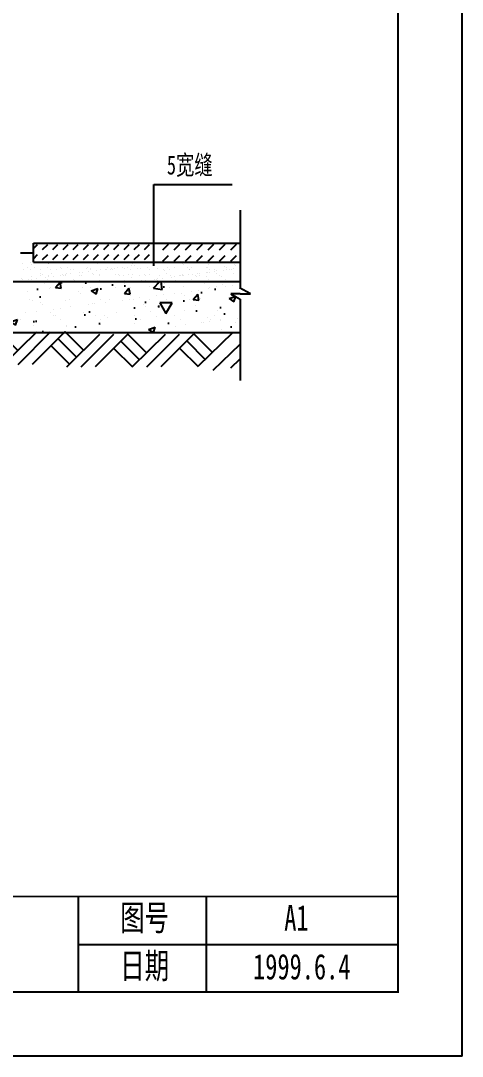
# Model space of a CAD drawing. Extents: x -5183 to -983, y 75 to 2992.
# Drawn here: x -1673 to -983, y 75 to 1694 of the extents above; entities that cross this region are included whole.
import ezdxf

# ---------------------------------------------------------------- set-up
doc = ezdxf.new("R2010")
doc.units = 0
doc.header["$MEASUREMENT"] = 0
for name, color, linetype in [('HATCH', 4, 'CONTINUOUS'), ('LEVEL', 2, 'CONTINUOUS'), ('STAIR', 140, 'CONTINUOUS'), ('TEXT', 41, 'CONTINUOUS'), ('TK', 1, 'CONTINUOUS')]:
    doc.layers.add(name, color=color, linetype=linetype)
doc.styles.get("Standard").update_dxf_attribs({"font": 'simsun.ttf'})
doc.styles.add('STYLE1', font='simsun.ttf', dxfattribs={"width": 0.7})

# ---------------------------------------------------------------- blocks, each defined once
blk = doc.blocks.new('DI')
at = {"layer": 'STAIR'}
for p, q in [((-51.9, -51), (0, 0)), ((-29.2, -51), (21.8, 0)), ((43.9, 0), (-7.2, -51)), ((73.4, -51), (124.4, 0)), ((146.5, 0), (95.4, -51)), ((32.8, -11.1), (61.4, -39.7)), ((72.5, -28.6), (43.9, 0)), ((50.6, -51), (102.6, 0)), ((136.2, -11.1), (164.8, -39.7)), ((175.8, -28.6), (147.2, 0)), ((21.8, -22.1), (50.4, -50.7)), ((125.2, -22.1), (153.8, -50.7))]:
    blk.add_line(p, q, dxfattribs=at)

msp = doc.modelspace()

# ---------------------------------------------------------------- hatches: boundary and pattern name
at = {"layer": 'HATCH'}
h = msp.add_hatch(dxfattribs=at)
h.set_pattern_fill('AR-CONC', color=4, scale=15, style=0)
h.set_pattern_definition([(50, (-2566.15, 1248.63), (107.589, -9.413), [11.25, -123.75]), (355, (-2566.15, 1248.63), (-20.813, 112.829), [9, -99]), (100.451, (-2557.18, 1247.85), (86.776, 103.416), [9.561, -105.171]), (46.184, (-2566.15, 1278.63), (160.086, -24.828), [16.875, -185.625]), (96.636, (-2552.8, 1276.56), (140.2, 146.118), [14.342, -157.757]), (351.184, (-2566.15, 1278.63), (140.2, 146.118), [13.5, -148.5]), (21, (-2551.15, 1271.13), (89.536, -60.393), [11.25, -123.75]), (326, (-2551.15, 1271.13), (36.497, 108.773), [9, -99]), (71.451, (-2543.68, 1266.1), (126.033, 48.38), [9.561, -105.171]), (37.5, (-2566.146, 1248.633), (1.824, 49.9341), [0, -97.8, 0, -100.5, 0, -99.375]), (7.5, (-2566.146, 1248.633), (39.4604, 59.1618), [0, -57.3, 0, -95.55, 0, -37.875]), (327.5, (-2599.596, 1248.633), (80.0734, -3.3832), [0, -37.5, 0, -117, 0, -155.25]), (317.5, (-2614.596, 1248.63), (87.478, 15.0157), [0, -48.75, 0, -77.7, 0, -110.25])])
h.paths.add_polyline_path([(-2829.9, 1286.3), (-1333.4, 1286.3), (-1333.4, 1206.7), (-2829.9, 1206.7)])
at = {"layer": 'STAIR'}
h = msp.add_hatch(dxfattribs=at)
h.set_pattern_fill('DASH', color=140, scale=90, angle=45, style=0)
h.paths.add_polyline_path([(-1464.8, 1316.4), (-1464.8, 1346.4), (-1653.2, 1346.4), (-1653.2, 1316.4)])
h = msp.add_hatch(dxfattribs=at)
h.set_pattern_fill('DASH', color=140, scale=100, angle=45, style=0)
h.set_pattern_definition([(45, (1731.157, 292.723), (2e-15, 17.67767), [12.5, -12.5])])
h.paths.add_polyline_path([(-1329.5, 1346.4), (-1459.5, 1346.4), (-1459.5, 1316.4), (-1329.5, 1316.4)])

# ---------------------------------------------------------------- linework, layer by layer
at = {"layer": 'HATCH', "color": 4}
for p, q in [((-1670.9, 1314.2), (-1670.9, 1314.2)), ((-1657.5, 1316), (-1657.5, 1316)), ((-1656.7, 1313.7), (-1656.7, 1313.7)), ((-1629.9, 1314.5), (-1629.9, 1314.5)), ((-1629.9, 1314.5), (-1629.9, 1314.5)), ((-1629.7, 1314.7), (-1629.7, 1314.7)), ((-1603.5, 1315), (-1603.5, 1315)), ((-1579.4, 1315.4), (-1579.4, 1315.4)), ((-1577.9, 1314.9), (-1577.9, 1314.9)), ((-1553.2, 1314.1), (-1553.2, 1314.1)), ((-1553.2, 1314.1), (-1553.2, 1314.1)), ((-1550.9, 1315.9), (-1550.9, 1315.9)), ((-1540.6, 1316.2), (-1540.6, 1316.2)), ((-1524.8, 1316.2), (-1524.8, 1316.2)), ((-1500.6, 1315.8), (-1500.6, 1315.8)), ((-1499.2, 1316.1), (-1499.2, 1316.1)), ((-1498.8, 1314.1), (-1498.8, 1314.1)), ((-1420, 1314.6), (-1420, 1314.6)), ((-1418.2, 1312.9), (-1418.2, 1312.9)), ((-1379.4, 1313.7), (-1379.4, 1313.7)), ((-1339.4, 1313.4), (-1339.4, 1313.4)), ((-1668.8, 1304.4), (-1668.8, 1304.4)), ((-1662.1, 1307.6), (-1662.1, 1307.6)), ((-1657.8, 1305), (-1657.8, 1305)), ((-1651.3, 1308.6), (-1651.3, 1308.6)), ((-1642.6, 1304.8), (-1642.6, 1304.8)), ((-1641.4, 1299.5), (-1641.4, 1299.5)), ((-1639.5, 1297.8), (-1639.5, 1297.8)), ((-1630.9, 1307.7), (-1630.9, 1307.7)), ((-1626.7, 1305), (-1626.7, 1305)), ((-1624.8, 1298.1), (-1624.8, 1298.1)), ((-1624.8, 1298.1), (-1624.8, 1298.1)), ((-1617, 1304.7), (-1617, 1304.7)), ((-1611.3, 1308.3), (-1611.3, 1308.3)), ((-1609.5, 1306.6), (-1609.5, 1306.6)), ((-1607.8, 1296.6), (-1607.8, 1296.6)), ((-1602.6, 1297.3), (-1602.6, 1297.3)), ((-1600.8, 1298.6), (-1600.8, 1298.6)), ((-1599.8, 1307.8), (-1599.8, 1307.8)), ((-1595.6, 1305.1), (-1595.6, 1305.1)), ((-1594.5, 1298.4), (-1594.5, 1298.4)), ((-1590, 1305.6), (-1590, 1305.6)), ((-1580.9, 1300.2), (-1580.9, 1300.2)), ((-1575.7, 1300.9), (-1575.7, 1300.9)), ((-1570.7, 1307.4), (-1570.7, 1307.4)), ((-1568.6, 1307.8), (-1568.6, 1307.8)), ((-1567.6, 1301.9), (-1567.6, 1301.9)), ((-1564.4, 1305.1), (-1564.4, 1305.1)), ((-1563.8, 1306), (-1563.8, 1306)), ((-1560.7, 1298.3), (-1560.7, 1298.3)), ((-1558.9, 1296.6), (-1558.9, 1296.6)), ((-1554, 1303.7), (-1554, 1303.7)), ((-1550.3, 1296.6), (-1550.3, 1296.6)), ((-1548.8, 1304.4), (-1548.8, 1304.4)), ((-1540.6, 1305.5), (-1540.6, 1305.5)), ((-1538.2, 1305.8), (-1538.2, 1305.8)), ((-1537.5, 1307.9), (-1537.5, 1307.9)), ((-1533.3, 1305.2), (-1533.3, 1305.2)), ((-1530.7, 1307), (-1530.7, 1307)), ((-1528.8, 1305.4), (-1528.8, 1305.4)), ((-1527.1, 1307.3), (-1527.1, 1307.3)), ((-1524.1, 1296.9), (-1524.1, 1296.9)), ((-1521.8, 1308), (-1521.8, 1308)), ((-1520.1, 1297.4), (-1520.1, 1297.4)), ((-1513.7, 1309), (-1513.7, 1309)), ((-1512, 1295.8), (-1512, 1295.8)), ((-1512, 1295.8), (-1512, 1295.8)), ((-1511.2, 1306.8), (-1511.2, 1306.8)), ((-1506.4, 1307.9), (-1506.4, 1307.9)), ((-1504.7, 1297), (-1504.7, 1297)), ((-1504.7, 1297), (-1504.7, 1297)), ((-1502.1, 1305.2), (-1502.1, 1305.2)), ((-1500.1, 1310.8), (-1500.1, 1310.8)), ((-1498.6, 1296.8), (-1498.6, 1296.8)), ((-1494.9, 1311.5), (-1494.9, 1311.5)), ((-1490.1, 1306.2), (-1490.1, 1306.2)), ((-1485.1, 1307.2), (-1485.1, 1307.2)), ((-1480.1, 1297), (-1480.1, 1297)), ((-1475.2, 1308), (-1475.2, 1308)), ((-1471.5, 1297.8), (-1471.5, 1297.8)), ((-1471, 1305.3), (-1471, 1305.3)), ((-1459.5, 1307), (-1459.5, 1307)), ((-1450.1, 1305.8), (-1450.1, 1305.8)), ((-1448.2, 1304.1), (-1448.2, 1304.1)), ((-1445.4, 1298.1), (-1445.4, 1298.1)), ((-1444.1, 1308), (-1444.1, 1308)), ((-1439.9, 1305.4), (-1439.9, 1305.4)), ((-1439.5, 1296.2), (-1439.5, 1296.2)), ((-1432.5, 1308), (-1432.5, 1308)), ((-1419.8, 1298), (-1419.8, 1298)), ((-1418.6, 1296), (-1418.6, 1296)), ((-1418.6, 1296), (-1418.6, 1296)), ((-1412.9, 1308.1), (-1412.9, 1308.1)), ((-1410.2, 1296.8), (-1410.2, 1296.8)), ((-1409.5, 1304.9), (-1409.5, 1304.9)), ((-1408.7, 1305.4), (-1408.7, 1305.4)), ((-1406.3, 1308.3), (-1406.3, 1308.3)), ((-1405, 1297.4), (-1405, 1297.4)), ((-1405, 1297.4), (-1405, 1297.4)), ((-1405, 1297.4), (-1405, 1297.4)), ((-1399.5, 1295.8), (-1399.5, 1295.8)), ((-1396.8, 1298.5), (-1396.8, 1298.5)), ((-1392.8, 1299), (-1392.8, 1299)), ((-1383.2, 1300.3), (-1383.2, 1300.3)), ((-1381.8, 1308.2), (-1381.8, 1308.2)), ((-1380.7, 1308.2), (-1380.7, 1308.2)), ((-1380.6, 1300.7), (-1380.6, 1300.7)), ((-1380.6, 1300.7), (-1380.6, 1300.7)), ((-1378, 1301), (-1378, 1301)), ((-1377.6, 1305.5), (-1377.6, 1305.5)), ((-1369.9, 1302.1), (-1369.9, 1302.1)), ((-1369.5, 1304.6), (-1369.5, 1304.6)), ((-1367.6, 1302.9), (-1367.6, 1302.9)), ((-1366.6, 1299.3), (-1366.6, 1299.3)), ((-1362.4, 1295.8), (-1362.4, 1295.8)), ((-1356.3, 1303.9), (-1356.3, 1303.9)), ((-1353.7, 1309.2), (-1353.7, 1309.2)), ((-1351.1, 1304.5), (-1351.1, 1304.5)), ((-1350.6, 1308.2), (-1350.6, 1308.2)), ((-1346.4, 1305.5), (-1346.4, 1305.5)), ((-1343, 1305.6), (-1343, 1305.6)), ((-1341, 1299.2), (-1341, 1299.2)), ((-1339.8, 1306), (-1339.8, 1306)), ((-1339.8, 1306), (-1339.8, 1306)), ((-1337.5, 1311.7), (-1337.5, 1311.7)), ((-1331.2, 1295.9), (-1331.2, 1295.9)), ((-1656.1, 1294.4), (-1656.1, 1294.4)), ((-1642.7, 1295.3), (-1642.7, 1295.3)), ((-1634.7, 1293.1), (-1634.7, 1293.1)), ((-1629.5, 1293.8), (-1629.5, 1293.8)), ((-1629.1, 1295.4), (-1629.1, 1295.4)), ((-1621.4, 1294.8), (-1621.4, 1294.8)), ((-1611.5, 1295.3), (-1611.5, 1295.3)), ((-1605.4, 1295.7), (-1605.4, 1295.7)), ((-1605.4, 1295.7), (-1605.4, 1295.7)), ((-1602.9, 1295.7), (-1602.9, 1295.7)), ((-1580.4, 1295.4), (-1580.4, 1295.4)), ((-1577.3, 1295.6), (-1577.3, 1295.6)), ((-1549.2, 1295.5), (-1549.2, 1295.5)), ((-1518.1, 1295.5), (-1518.1, 1295.5)), ((-1487, 1295.6), (-1487, 1295.6)), ((-1478.3, 1295.3), (-1478.3, 1295.3)), ((-1455.8, 1295.6), (-1455.8, 1295.6)), ((-1437.1, 1293.2), (-1437.1, 1293.2)), ((-1431.9, 1293.9), (-1431.9, 1293.9)), ((-1424.7, 1295.7), (-1424.7, 1295.7)), ((-1423.7, 1295), (-1423.7, 1295)), ((-1420.6, 1295.4), (-1420.6, 1295.4)), ((-1420.6, 1295.4), (-1420.6, 1295.4)), ((-1397.7, 1294.1), (-1397.7, 1294.1)), ((-1393.5, 1295.7), (-1393.5, 1295.7)), ((-1382.9, 1294.4), (-1382.9, 1294.4)), ((-1382.9, 1294.4), (-1382.9, 1294.4)), ((-1358.9, 1294.9), (-1358.9, 1294.9)), ((-1662.6, 1271.4), (-1662.6, 1271.4)), ((-1582.6, 1270.7), (-1582.6, 1270.7)), ((-1578.9, 1267.3), (-1578.9, 1267.3)), ((-1501.4, 1268.9), (-1501.4, 1268.9)), ((-1460, 1264.3), (-1460, 1264.3)), ((-1460, 1264.3), (-1460, 1264.3)), ((-1460, 1264.3), (-1460, 1264.3)), ((-1449.6, 1265.7), (-1449.6, 1265.7)), ((-1449.6, 1265.7), (-1449.6, 1265.7)), ((-1449.6, 1265.7), (-1449.6, 1265.7)), ((-1433.3, 1267.8), (-1433.3, 1267.8)), ((-1433.3, 1267.8), (-1433.3, 1267.8)), ((-1433.3, 1267.8), (-1433.3, 1267.8)), ((-1421.4, 1268.2), (-1421.4, 1268.2)), ((-1417.7, 1264.9), (-1417.7, 1264.9)), ((-1406.1, 1271.4), (-1406.1, 1271.4)), ((-1406.1, 1271.4), (-1406.1, 1271.4)), ((-1406.1, 1271.4), (-1406.1, 1271.4)), ((-1395.7, 1272.8), (-1395.7, 1272.8)), ((-1395.7, 1272.8), (-1395.7, 1272.8)), ((-1395.7, 1272.8), (-1395.7, 1272.8)), ((-1379.5, 1274.9), (-1379.5, 1274.9)), ((-1379.5, 1274.9), (-1379.5, 1274.9)), ((-1379.5, 1274.9), (-1379.5, 1274.9)), ((-1340.2, 1266.5), (-1340.2, 1266.5)), ((-1658.6, 1257.8), (-1658.6, 1257.8)), ((-1654.2, 1256.4), (-1654.2, 1256.4)), ((-1642.7, 1253.2), (-1642.7, 1253.2)), ((-1639.1, 1249.8), (-1639.1, 1249.8)), ((-1603.1, 1256.1), (-1603.1, 1256.1)), ((-1596.3, 1257.9), (-1596.3, 1257.9)), ((-1567.7, 1250.1), (-1567.7, 1250.1)), ((-1567.7, 1250.1), (-1567.7, 1250.1)), ((-1567.7, 1250.1), (-1567.7, 1250.1)), ((-1561.5, 1251.4), (-1561.5, 1251.4)), ((-1557.2, 1251.5), (-1557.2, 1251.5)), ((-1557.2, 1251.5), (-1557.2, 1251.5)), ((-1557.2, 1251.5), (-1557.2, 1251.5)), ((-1549, 1258.1), (-1549, 1258.1)), ((-1541, 1253.7), (-1541, 1253.7)), ((-1541, 1253.7), (-1541, 1253.7)), ((-1541, 1253.7), (-1541, 1253.7)), ((-1534.1, 1258.1), (-1534.1, 1258.1)), ((-1513.8, 1257.2), (-1513.8, 1257.2)), ((-1513.8, 1257.2), (-1513.8, 1257.2)), ((-1513.8, 1257.2), (-1513.8, 1257.2)), ((-1503.4, 1258.6), (-1503.4, 1258.6)), ((-1503.4, 1258.6), (-1503.4, 1258.6)), ((-1503.4, 1258.6), (-1503.4, 1258.6)), ((-1496.7, 1258.7), (-1496.7, 1258.7)), ((-1487.1, 1260.7), (-1487.1, 1260.7)), ((-1487.1, 1260.7), (-1487.1, 1260.7)), ((-1487.1, 1260.7), (-1487.1, 1260.7)), ((-1481.5, 1250.7), (-1481.5, 1250.7)), ((-1477.8, 1247.3), (-1477.8, 1247.3)), ((-1471.8, 1258.2), (-1471.8, 1258.2)), ((-1457.8, 1248.3), (-1457.8, 1246.2)), ((-1456, 1247.3), (-1457.8, 1248.3)), ((-1457.8, 1246.2), (-1456, 1247.3)), ((-1455.7, 1252.8), (-1446.1, 1236.2)), ((-1436.5, 1252.8), (-1455.7, 1252.8)), ((-1446.1, 1236.2), (-1436.5, 1252.8)), ((-1445.5, 1258.5), (-1445.5, 1258.5)), ((-1409.5, 1258.3), (-1409.5, 1258.3)), ((-1400.3, 1248.9), (-1400.3, 1248.9)), ((-1391.5, 1260.4), (-1391.5, 1260.4)), ((-1347.2, 1258.4), (-1347.2, 1258.4)), ((-1339.2, 1261.1), (-1339.2, 1261.1)), ((-1339.2, 1261.1), (-1339.2, 1261.1)), ((-1339.2, 1261.1), (-1339.2, 1261.1)), ((-1664.9, 1237.3), (-1664.9, 1237.3)), ((-1664.9, 1237.3), (-1664.9, 1237.3)), ((-1664.9, 1237.3), (-1664.9, 1237.3)), ((-1648.7, 1239.5), (-1648.7, 1239.5)), ((-1648.7, 1239.5), (-1648.7, 1239.5)), ((-1648.7, 1239.5), (-1648.7, 1239.5)), ((-1627.2, 1237.6), (-1627.2, 1237.6)), ((-1621.7, 1233.8), (-1621.7, 1233.8)), ((-1621.5, 1243.1), (-1621.5, 1243.1)), ((-1621.5, 1243.1), (-1621.5, 1243.1)), ((-1621.5, 1243.1), (-1621.5, 1243.1)), ((-1619, 1232.6), (-1619, 1232.6)), ((-1611.1, 1244.4), (-1611.1, 1244.4)), ((-1611.1, 1244.4), (-1611.1, 1244.4)), ((-1611.1, 1244.4), (-1611.1, 1244.4)), ((-1594.8, 1246.6), (-1594.8, 1246.6)), ((-1594.8, 1246.6), (-1594.8, 1246.6)), ((-1594.8, 1246.6), (-1594.8, 1246.6)), ((-1574.8, 1238.3), (-1574.8, 1238.3)), ((-1556.7, 1232.7), (-1556.7, 1232.7)), ((-1541.6, 1233.1), (-1541.6, 1233.1)), ((-1523.7, 1238), (-1523.7, 1238)), ((-1494.4, 1232.8), (-1494.4, 1232.8)), ((-1469.7, 1240), (-1469.7, 1240)), ((-1460.4, 1231.4), (-1460.4, 1231.4)), ((-1432.1, 1232.9), (-1432.1, 1232.9)), ((-1417.3, 1240.6), (-1417.3, 1240.6)), ((-1369.9, 1233), (-1369.9, 1233)), ((-1366.1, 1240.4), (-1366.1, 1240.4)), ((-1366.1, 1240.4), (-1366.1, 1240.4)), ((-1366.1, 1240.4), (-1366.1, 1240.4)), ((-1672.8, 1227.1), (-1672.8, 1227.1)), ((-1653, 1217.8), (-1653, 1217.8)), ((-1610.6, 1227.2), (-1610.6, 1227.2)), ((-1601.8, 1217.6), (-1601.8, 1217.6)), ((-1601.7, 1215.6), (-1601.7, 1215.6)), ((-1548.3, 1227.3), (-1548.3, 1227.3)), ((-1547.8, 1219.5), (-1547.8, 1219.5)), ((-1537.9, 1229.8), (-1537.9, 1229.8)), ((-1495.4, 1220.2), (-1495.4, 1220.2)), ((-1486, 1227.4), (-1486, 1227.4)), ((-1444.3, 1219.9), (-1444.3, 1219.9)), ((-1431.1, 1216.3), (-1431.1, 1216.3)), ((-1431.1, 1216.3), (-1431.1, 1216.3)), ((-1431.1, 1216.3), (-1431.1, 1216.3)), ((-1423.7, 1227.5), (-1423.7, 1227.5)), ((-1414.9, 1218.5), (-1414.9, 1218.5)), ((-1414.9, 1218.5), (-1414.9, 1218.5)), ((-1414.9, 1218.5), (-1414.9, 1218.5)), ((-1390.3, 1221.9), (-1390.3, 1221.9)), ((-1390.3, 1221.9), (-1390.3, 1221.9)), ((-1390.3, 1221.9), (-1390.3, 1221.9)), ((-1387.7, 1222), (-1387.7, 1222)), ((-1387.7, 1222), (-1387.7, 1222)), ((-1387.7, 1222), (-1387.7, 1222)), ((-1380.4, 1230.7), (-1380.4, 1230.7)), ((-1377.3, 1223.4), (-1377.3, 1223.4)), ((-1377.3, 1223.4), (-1377.3, 1223.4)), ((-1377.3, 1223.4), (-1377.3, 1223.4)), ((-1376.7, 1227.3), (-1376.7, 1227.3)), ((-1361.4, 1227.7), (-1361.4, 1227.7)), ((-1361, 1225.6), (-1361, 1225.6)), ((-1361, 1225.6), (-1361, 1225.6)), ((-1361, 1225.6), (-1361, 1225.6)), ((-1337.9, 1222.6), (-1337.9, 1222.6)), ((-1337.9, 1222.6), (-1337.9, 1222.6)), ((-1337.9, 1222.6), (-1337.9, 1222.6)), ((-1333.9, 1229.1), (-1333.9, 1229.1)), ((-1333.9, 1229.1), (-1333.9, 1229.1)), ((-1333.9, 1229.1), (-1333.9, 1229.1)), ((-1359.3, 1211.4), (-1359.3, 1211.4)), ((-1331.1, 1208.3), (-1331.1, 1208.3))]:
    msp.add_line(p, q, dxfattribs=at)
at = {"layer": 'LEVEL', "color": 2}
for p, q in [((-1653.2, 1316.4), (-1653.2, 1346.4)), ((-1653.2, 1346.4), (-1330, 1346.4)), ((-1653.2, 1316.4), (-1330, 1316.4)), ((-2849.5, 1286.4), (-1329.5, 1286.4)), ((-1671.4, 1290.7), (-1671.4, 1290.7)), ((-1669.6, 1289), (-1669.6, 1289)), ((-1661.6, 1289.5), (-1661.6, 1289.5)), ((-1656.4, 1290.2), (-1656.4, 1290.2)), ((-1648.3, 1291.3), (-1648.3, 1291.3)), ((-1635.1, 1282.7), (-1635.1, 1282.7)), ((-1630.8, 1289.8), (-1630.8, 1289.8)), ((-1590.8, 1289.5), (-1590.8, 1289.5)), ((-1589, 1287.8), (-1589, 1287.8)), ((-1572.9, 1282.8), (-1572.9, 1282.8)), ((-1563.2, 1286.7), (-1563.2, 1286.7)), ((-1550.2, 1288.6), (-1550.2, 1288.6)), ((-1537.6, 1286.6), (-1537.6, 1286.6)), ((-1518.8, 1284.9), (-1518.8, 1284.9)), ((-1510.8, 1287.4), (-1510.8, 1287.4)), ((-1510.8, 1287.4), (-1510.8, 1287.4)), ((-1510.6, 1287.6), (-1510.6, 1287.6)), ((-1510.6, 1282.9), (-1510.6, 1282.9)), ((-1510.2, 1288.3), (-1510.2, 1288.3)), ((-1508.3, 1286.6), (-1508.3, 1286.6)), ((-1499.2, 1292), (-1499.2, 1292)), ((-1499.2, 1292), (-1499.2, 1292)), ((-1485.7, 1286.8), (-1485.7, 1286.8)), ((-1485.7, 1286.8), (-1485.7, 1286.8)), ((-1485.7, 1286.8), (-1485.7, 1286.8)), ((-1484.4, 1287.9), (-1484.4, 1287.9)), ((-1477.6, 1287.9), (-1477.6, 1287.9)), ((-1469.6, 1287.4), (-1469.6, 1287.4)), ((-1464, 1289.7), (-1464, 1289.7)), ((-1461.3, 1290), (-1461.3, 1290)), ((-1461.3, 1290), (-1461.3, 1290)), ((-1458.9, 1287.8), (-1458.9, 1287.8)), ((-1458.8, 1290.4), (-1458.8, 1290.4)), ((-1450.7, 1291.4), (-1450.7, 1291.4)), ((-1448.3, 1283), (-1448.3, 1283)), ((-1434.1, 1287), (-1434.1, 1287)), ((-1434.1, 1287), (-1434.1, 1287)), ((-1431.8, 1288.7), (-1431.8, 1288.7)), ((-1429.6, 1287), (-1429.6, 1287)), ((-1405.7, 1289.1), (-1405.7, 1289.1)), ((-1386, 1283.1), (-1386, 1283.1)), ((-1380.1, 1288.9), (-1380.1, 1288.9)), ((-1361.3, 1285.8), (-1361.3, 1285.8)), ((-1357.6, 1282.4), (-1357.6, 1282.4)), ((-1353.1, 1289.9), (-1353.1, 1289.9)), ((-1353.1, 1289.9), (-1353.1, 1289.9)), ((-1353.1, 1289.9), (-1353.1, 1289.9)), ((-1341.9, 1279.9), (-1341.9, 1279.9)), ((-1341.9, 1279.9), (-1341.9, 1279.9)), ((-1341.9, 1279.9), (-1341.9, 1279.9)), ((-1329.5, 1286.4), (-1329.5, 1286.4)), ((-1628.4, 1276.1), (-1628.4, 1276.1)), ((-1626.7, 1277.3), (-1626.7, 1277.3)), ((-1576.1, 1276.8), (-1576.1, 1276.8)), ((-1564.4, 1277.4), (-1564.4, 1277.4)), ((-1524.9, 1276.6), (-1524.9, 1276.6)), ((-1502.1, 1277.5), (-1502.1, 1277.5)), ((-1470.9, 1278.5), (-1470.9, 1278.5)), ((-1439.9, 1277.6), (-1439.9, 1277.6)), ((-1418.6, 1279.2), (-1418.6, 1279.2)), ((-1377.6, 1277.7), (-1377.6, 1277.7)), ((-1367.4, 1278.9), (-1367.4, 1278.9)), ((-1352.3, 1278.5), (-1352.3, 1278.5)), ((-1352.3, 1278.5), (-1352.3, 1278.5)), ((-1352.3, 1278.5), (-1352.3, 1278.5)), ((-2849.5, 1206.4), (-1329.5, 1206.4))]:
    msp.add_line(p, q, dxfattribs=at)
at = {"layer": 'STAIR', "linetype": 'CONTINUOUS'}
for p, q in [((-1330, 1397.9), (-1330, 1276.3)), ((-1344.3, 1266.9), (-1330, 1258.8)), ((-1330, 1266.9), (-1344.3, 1266.9)), ((-1313.7, 1266.9), (-1330.8, 1276.7)), ((-1330, 1266.9), (-1313.7, 1266.9)), ((-1330, 1258.8), (-1330, 1131.3))]:
    msp.add_line(p, q, dxfattribs=at)
at = {"layer": 'STAIR'}
for p, q in [((-1395.3, 1154.4), (-1341.5, 1206.6)), ((-1372.1, 1147.6), (-1330, 1188.5)), ((-1344.5, 1151.4), (-1330, 1165.4))]:
    msp.add_line(p, q, dxfattribs=at)
at = {"layer": 'TEXT', "linetype": 'CONTINUOUS'}
for p, q in [((-1464.8, 1311.1), (-1464.7, 1438)), ((-1464.7, 1438), (-1342.3, 1438)), ((-1673.2, 1331), (-1653.2, 1331))]:
    msp.add_line(p, q, dxfattribs=at)
at = {"layer": 'TK', "linetype": 'CONTINUOUS'}
for p, q in [((-982.7, 74.6), (-982.7, 2992.3)), ((-1082.7, 174.6), (-1082.7, 2924.6)), ((-1582.7, 174.6), (-1582.7, 324.6)), ((-1382.7, 174.6), (-1382.7, 324.6)), ((-1582.7, 249.6), (-1082.7, 249.6)), ((-1082.7, 174.6), (-4932.7, 174.6)), ((-982.7, 74.6), (-5182.7, 74.6))]:
    msp.add_line(p, q, dxfattribs=at)
at = {"layer": 'TK', "linetype": 'CONTINUOUS', "const_width": 2.5}
for points in [[(-4932.7, 2924.6), (-4932.7, 174.6), (-1082.7, 174.6), (-1082.7, 2924.6), (-4932.7, 2924.6)], [(-4932.7, 324.6), (-1082.7, 324.6)]]:
    msp.add_lwpolyline(points, dxfattribs=at)

# ---------------------------------------------------------------- block references
at = {"layer": 'STAIR'}
for p in [(-1750.6, 1207.6), (-1549.2, 1203.9)]:
    msp.add_blockref('DI', p, dxfattribs=at)

# ---------------------------------------------------------------- texts
at = {"layer": 'TEXT', "linetype": 'CONTINUOUS', "style": 'STYLE1', "width": 0.7}
msp.add_text('5宽缝', height=30, dxfattribs=at).set_placement((-1444.5, 1453.7))
at = {"layer": 'TK', "linetype": 'CONTINUOUS', "style": 'STYLE1', "width": 0.7}
for s, p in [('图号', (-1517.5, 271.3)), ('日期', (-1517.5, 196.1))]:
    msp.add_text(s, height=40, dxfattribs=at).set_placement(p)
at = {"layer": 'TK', "linetype": 'CONTINUOUS', "width": 0.7}
for s, p in [('A1', (-1261, 271.3)), ('1999.6.4', (-1309.8, 194.8))]:
    msp.add_text(s, height=40, dxfattribs=at).set_placement(p)

doc.saveas('drawing.dxf')
